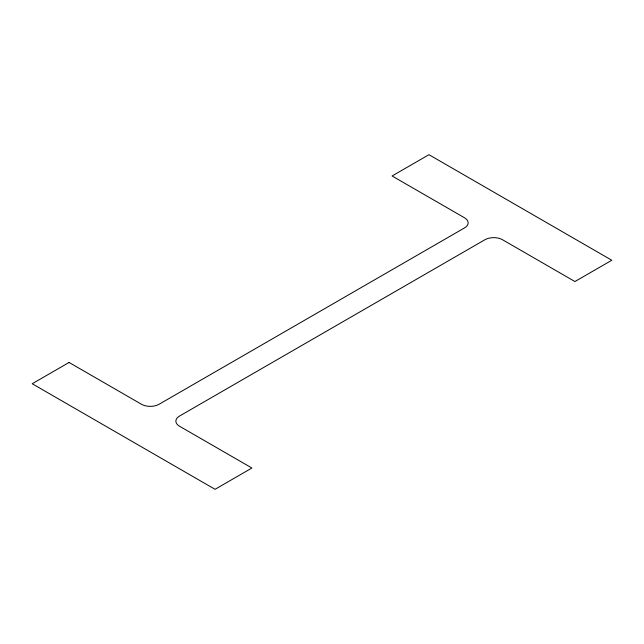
<?xml version="1.0" encoding="UTF-8"?>
<svg xmlns="http://www.w3.org/2000/svg" width="644" height="644" viewBox="0 0 644 644"><rect width="100%" height="100%" fill="white"/><g stroke="black" fill="none" stroke-linecap="round" stroke-linejoin="round"><path stroke-width="0.97" d="M69.069 362.459L32.2 383.744L215.048 489.311L251.917 468.027L179.499 426.215A12.429 7.173 0 0 1 179.499 416.072L484.932 239.729A12.429 7.173 0 0 1 502.513 239.729L574.931 281.541L611.8 260.257L428.952 154.689L392.083 175.973L464.501 217.785A12.429 7.173 0 0 1 464.501 227.928L159.068 404.271A12.429 7.173 0 0 1 141.487 404.271L69.069 362.459"/></g></svg>
